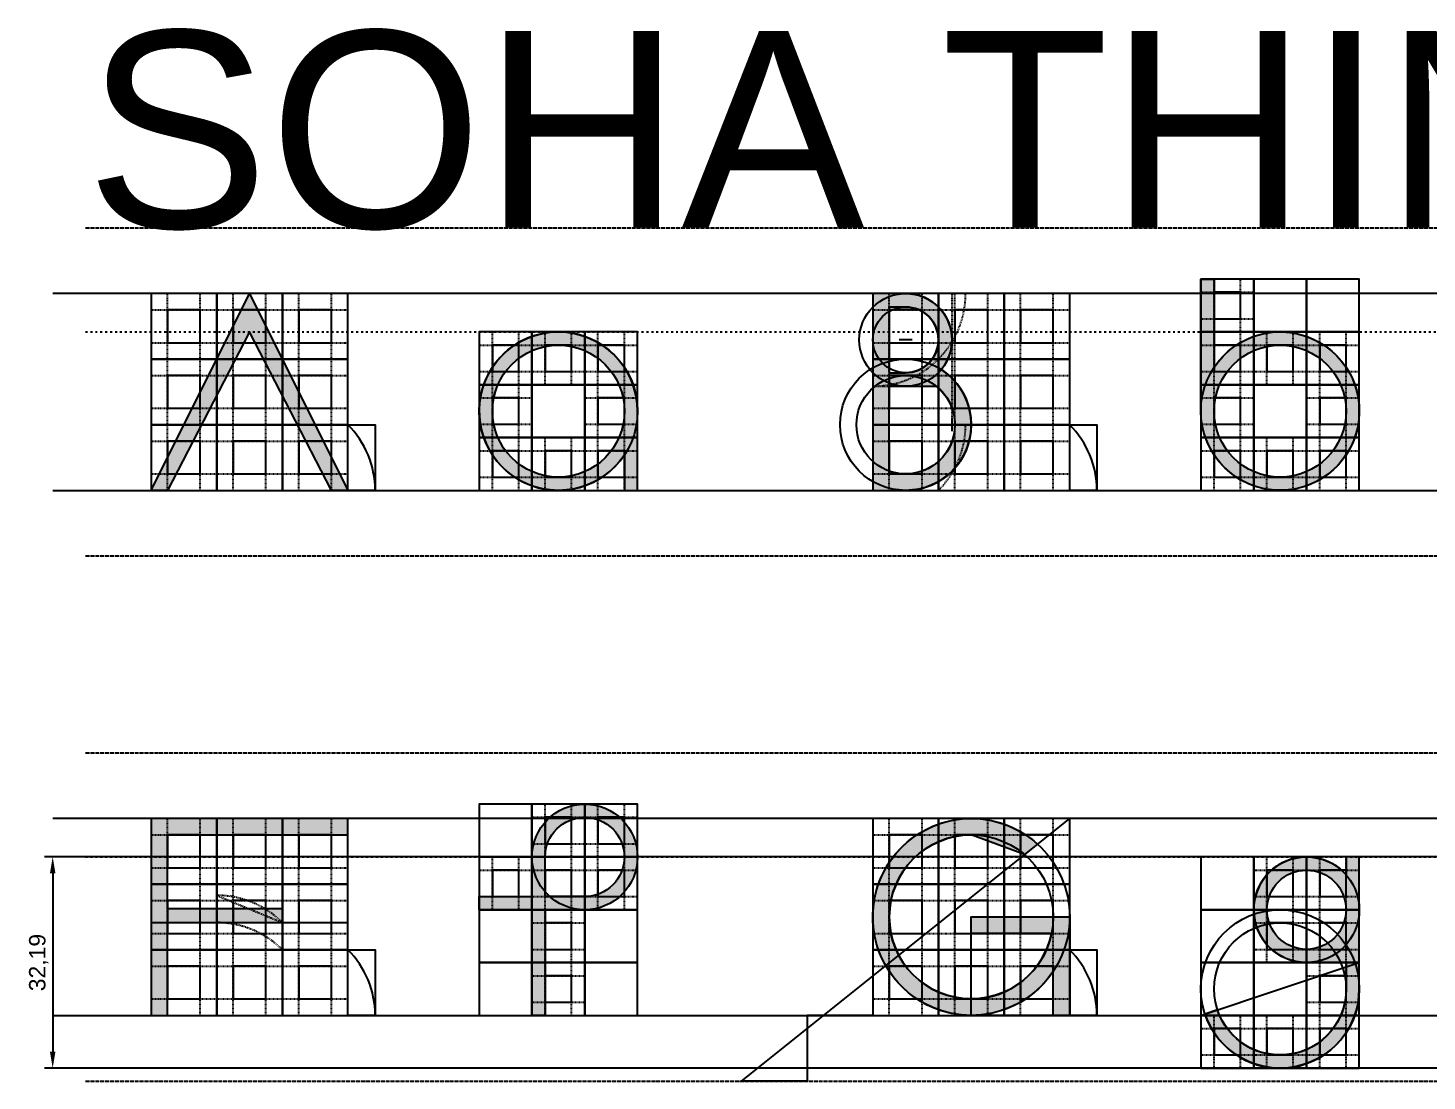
# Model space of a CAD drawing. Header units: millimetres. Extents: x -19 to 3010, y -292 to 470.
# Drawn here: x 2456.2 to 2669.5, y 310 to 470.4 of the extents above; entities that cross this region are included whole.
import ezdxf

# ---------------------------------------------------------------- set-up
doc = ezdxf.new("R2010")
doc.units = ezdxf.units.MM
doc.linetypes.add('ACAD_ISO02W100', pattern=[15, 12, -3])
doc.linetypes.add('ACAD_ISO03W100', pattern=[30, 12, -18])
for name, color, linetype in [('GUIDES', 252, 'Continuous'), ('guides_minor', 12, 'Continuous'), ('Lettering', 7, 'Continuous'), ('LINES', 252, 'Continuous'), ('Outlines', 5, 'Continuous')]:
    doc.layers.add(name, color=color, linetype=linetype)
doc.styles.get("Standard").update_dxf_attribs({"font": 'arial.ttf'})
doc.dimstyles.new('ISO-25', dxfattribs={"dimtxt": 2.5, "dimasz": 2.5, "dimexe": 1.25, "dimexo": 0.625, "dimtad": 1, "dimtxsty": 'Standard', "dimcen": 2.5, "dimadec": 0, "dimazin": 0, "dimtfac": 1, "dimtmove": 0, "dimatfit": 3, "dimfxl": 1, "dimarcsym": 0})

# ---------------------------------------------------------------- blocks, each defined once
blk = doc.blocks.new('*D46')
at = {"layer": 'Defpoints', "color": 0, "transparency": 16777216}
for p in [(2965.000000000001, 344.1421356237311), (2460.000000000005, 311.9526214587565), (2965.000000000001, 311.9526214587566)]:
    blk.add_point(p, dxfattribs=at)
at = {"layer": 'guides_minor', "color": 0, "lineweight": -2, "transparency": 16777216}
for p, q in [((2964.375000000001, 344.1421356237311), (2458.750000000005, 344.142135623731)), ((2460.000000000005, 341.642135623731), (2460.000000000005, 314.4526214587565)), ((2964.375000000001, 311.9526214587566), (2458.750000000005, 311.9526214587565))]:
    blk.add_line(p, q, dxfattribs=at)
at = {"layer": 'guides_minor', "color": 0, "transparency": 16777216}
for points in [[(2459.583333333339, 341.642135623731), (2460.416666666672, 341.642135623731), (2460.000000000005, 344.142135623731)], [(2459.583333333339, 314.4526214587565), (2460.416666666672, 314.4526214587565), (2460.000000000005, 311.9526214587565)]]:
    blk.add_solid(points, dxfattribs=at)
at = {"layer": 'guides_minor', "color": 0, "transparency": 16777216, "insert": (2457.872612551165, 328.0473785412429), "char_height": 2.5, "attachment_point": 5, "rotation": 90}
blk.add_mtext('32,19', dxfattribs=at)

msp = doc.modelspace()

# ---------------------------------------------------------------- hatches: boundary and pattern name
at = {"layer": 'Lettering'}
h = msp.add_hatch(color=256, dxfattribs=at)
h.dxf.hatch_style = 1
edge = h.paths.add_edge_path(flags=16)
edge.add_arc((2647.071067811866, 412.0710678118655), 10.05922317655495, 0, 360)
edge = h.paths.add_edge_path()
edge.add_line((2637.011844635311, 432.1895141649746), (2637.01184463531, 418.7436016036802))
edge.add_arc((2647.071067811865, 412.0710678118654), 12.07106781186532, -180.00000000000023, 146.4426902380837, ccw=False)
edge.add_line((2635, 412.0710678118655), (2635, 432.1895141649746))
edge.add_line((2635, 432.1895141649746), (2637.011844635311, 432.1895141649746))
h = msp.add_hatch(color=256, dxfattribs=at)
h.dxf.hatch_style = 1
h.paths.add_polyline_path([(2475, 400), (2490, 430), (2505, 400), (2502.5, 400), (2490, 424.142135623731), (2477.5, 400)])
h = msp.add_hatch(color=256, dxfattribs=at)
h.dxf.hatch_style = 1
edge = h.paths.add_edge_path(flags=16)
edge.add_line((2590, 427.9289321881345), (2587.5, 427.9289321881345))
edge.add_line((2587.5, 427.9289321881345), (2587.5, 417.9289321881345))
edge.add_line((2587.5, 417.9289321881345), (2590, 417.9289321881345))
edge.add_arc((2590, 422.9289321881345), 5, 270, 450)
edge = h.paths.add_edge_path(flags=16)
edge.add_line((2590, 402.5), (2587.5, 402.5))
edge.add_line((2587.5, 402.5), (2587.5, 415.857864376269))
edge.add_line((2587.5, 415.857864376269), (2594.683526977529, 415.857864376269))
edge.add_arc((2590.012811613171, 409.9955079993165), 7.495518948361419, -90.097932074607, 51.454615304407184, ccw=False)
edge = h.paths.add_edge_path()
edge.add_arc((2590, 410.0000000000001), 10.00000000000006, 270, 417.12020711914)
edge.add_arc((2590, 422.9289321881344), 7.071067811865563, 320.1518976431357, 450)
edge.add_line((2590, 430), (2585, 430))
edge.add_line((2585, 430), (2585, 400))
edge.add_line((2585, 400), (2590, 400))
h = msp.add_hatch(color=256, dxfattribs=at)
h.dxf.hatch_style = 1
edge = h.paths.add_edge_path(flags=16)
edge.add_arc((2537.071067811866, 412.0710678118655), 10.05922317655495, 0, 360)
edge = h.paths.add_edge_path()
edge.add_line((2547.13029098842, 405.3985340200493), (2547.13029098842, 400))
edge.add_line((2547.13029098842, 400), (2549.142135623731, 400))
edge.add_line((2549.142135623731, 400), (2549.142135623731, 412.0710678118655))
edge.add_arc((2537.071067811865, 412.071067811865), 12.07106781186576, 2.42828492070555e-12, 326.4426902380806)
h = msp.add_hatch(color=256, dxfattribs=at)
h.dxf.hatch_style = 1
edge = h.paths.add_edge_path(flags=16)
edge.add_line((2535.059223176554, 338.1066017177982), (2535.059223176554, 344.142135623731))
edge.add_arc((2541.094757082487, 344.1421356237308), 6.035533905932425, -89.99999999999562, 179.9999999999978, ccw=False)
edge.add_line((2541.094757082487, 338.1066017177982), (2535.059223176554, 338.1066017177982))
edge = h.paths.add_edge_path()
edge.add_line((2535.059223176554, 336.0947570824873), (2535.059223176554, 320.0000000000001))
edge.add_line((2535.059223176554, 320.0000000000001), (2533.047378541244, 320))
edge.add_line((2533.047378541244, 320), (2533.047378541244, 336.0947570824873))
edge.add_line((2533.047378541244, 336.0947570824873), (2525, 336.0947570824873))
edge.add_line((2525, 336.0947570824873), (2525, 338.1066017177982))
edge.add_line((2525, 338.1066017177982), (2533.047378541244, 338.1066017177982))
edge.add_line((2533.047378541244, 338.1066017177982), (2533.047378541244, 344.142135623731))
edge.add_arc((2541.094757082488, 344.142135623731), 8.047378541244143, -90.00000000000318, 180, ccw=False)
edge.add_line((2541.094757082487, 336.0947570824873), (2535.059223176554, 336.0947570824873))
h = msp.add_hatch(color=256, dxfattribs=at)
h.dxf.hatch_style = 1
h.paths.add_polyline_path([(2475, 350), (2475, 320), (2477.5, 320), (2477.5, 334.142135623731), (2495, 334.142135623731), (2495, 336.2132033610911), (2477.5, 336.2132033610911), (2477.5, 347.5), (2505, 347.5), (2505, 350)])
h = msp.add_hatch(color=256, dxfattribs=at)
h.dxf.hatch_style = 1
edge = h.paths.add_edge_path()
edge.add_line((2615, 320), (2612.5, 320))
edge.add_line((2612.5, 320), (2612.5, 326.7084380241115))
edge.add_arc((2600, 334.9999999999998), 15.00000000000025, 47.64468518577581, 326.44269023808096, ccw=False)
edge.add_line((2610.105893878665, 346.0847151029319), (2608.124503166778, 344.4996025334228))
edge.add_line((2608.124503166778, 344.4996025334228), (2600, 347.5))
edge.add_arc((2600, 335), 12.5, 90, 270)
edge.add_arc((2600, 334.9999999999995), 12.49999999999955, 270, 348.4630409671864)
edge.add_line((2612.247448713916, 332.5), (2600, 332.5))
edge.add_line((2600, 332.5), (2600, 335))
edge.add_line((2600, 335), (2615, 335))
edge.add_line((2615, 335), (2615, 320))
h = msp.add_hatch(color=256, dxfattribs=at)
h.dxf.hatch_style = 1
edge = h.paths.add_edge_path(flags=16)
edge.add_arc((2651.094757082487, 336.0947570824873), 6.03553390593288, 0, 360)
edge = h.paths.add_edge_path()
edge.add_arc((2651.094757082487, 336.0947570824875), 8.047378541243857, 41.40962210927101, 270.0000000000032)
edge.add_line((2651.094757082487, 328.0473785412437), (2657.13029098842, 328.0473785412437))
edge.add_line((2657.13029098842, 328.0473785412437), (2657.13029098842, 324.0236892706218))
edge.add_arc((2647.076908539794, 323.9876970833915), 10.05344687636454, -161.7701753354246, 0.20512415834451758, ccw=False)
edge.add_line((2637.528050792906, 320.8426835976357), (2635.619447389114, 320.2064824630379))
edge.add_arc((2647.071067811866, 324.0236892706218), 12.07106781186558, 198.4349488229217, 360)
edge.add_line((2659.142135623731, 324.0236892706218), (2659.142135623731, 344.142135623731))
edge.add_line((2659.142135623731, 344.142135623731), (2657.13029098842, 344.142135623731))
edge.add_line((2657.13029098842, 344.142135623731), (2657.13029098842, 341.4175976640198))

# ---------------------------------------------------------------- linework, layer by layer
at = {"layer": 'GUIDES', "linetype": 'ACAD_ISO02W100', "ltscale": 0.005}
for p, q in [((2637.011844635311, 424.142135623731), (2637.011844635311, 432.1895141649746)), ((2641.035533905932, 424.142135623731), (2641.035533905932, 432.1895141649746)), ((2477.5, 420), (2477.5, 430)), ((2482.5, 420), (2482.5, 430)), ((2487.5, 420), (2487.5, 430)), ((2492.5, 420), (2492.5, 430)), ((2497.5, 420), (2497.5, 430)), ((2502.5, 420), (2502.5, 430)), ((2587.5, 420), (2587.5, 430)), ((2592.5, 420), (2592.5, 430)), ((2597.5, 420), (2597.5, 430)), ((2602.5, 420), (2602.5, 430)), ((2607.5, 420), (2607.5, 430)), ((2612.5, 420), (2612.5, 430)), ((2635, 430.1776695296637), (2643.047378541244, 430.1776695296637)), ((2475, 427.5), (2485, 427.5)), ((2485, 427.5), (2495, 427.5)), ((2495, 427.5), (2505, 427.5)), ((2585, 427.5), (2595, 427.5)), ((2595, 427.5), (2605, 427.5)), ((2605, 427.5), (2615, 427.5)), ((2635, 426.1539802590419), (2643.047378541244, 426.1539802590419)), ((2475, 422.5), (2485, 422.5)), ((2485, 422.5), (2495, 422.5)), ((2495, 422.5), (2505, 422.5)), ((2527.011844635311, 416.0947570824873), (2527.011844635311, 424.142135623731)), ((2531.035533905932, 416.0947570824873), (2531.035533905932, 424.142135623731)), ((2535.059223176554, 416.0947570824873), (2535.059223176554, 424.142135623731)), ((2539.082912447176, 416.0947570824873), (2539.082912447176, 424.142135623731)), ((2543.106601717798, 416.0947570824873), (2543.106601717798, 424.142135623731)), ((2547.13029098842, 416.0947570824873), (2547.13029098842, 424.142135623731)), ((2585, 422.5), (2595, 422.5)), ((2595, 422.5), (2605, 422.5)), ((2605, 422.5), (2615, 422.5)), ((2637.011844635311, 416.0947570824873), (2637.011844635311, 424.142135623731)), ((2641.035533905932, 416.0947570824873), (2641.035533905932, 424.142135623731)), ((2645.059223176554, 416.0947570824873), (2645.059223176554, 424.142135623731)), ((2649.082912447176, 416.0947570824873), (2649.082912447176, 424.142135623731)), ((2653.106601717798, 416.0947570824873), (2653.106601717798, 424.142135623731)), ((2657.13029098842, 416.0947570824873), (2657.13029098842, 424.142135623731)), ((2525, 422.13029098842), (2533.047378541244, 422.13029098842)), ((2533.047378541244, 422.13029098842), (2541.094757082487, 422.13029098842)), ((2541.094757082487, 422.13029098842), (2549.142135623731, 422.13029098842)), ((2635, 422.13029098842), (2643.047378541244, 422.13029098842)), ((2643.047378541244, 422.13029098842), (2651.094757082487, 422.13029098842)), ((2651.094757082487, 422.13029098842), (2659.142135623731, 422.13029098842)), ((2477.5, 410), (2477.5, 420)), ((2482.5, 410), (2482.5, 420)), ((2487.5, 410), (2487.5, 420)), ((2492.5, 410), (2492.5, 420)), ((2497.5, 410), (2497.5, 420)), ((2502.5, 410), (2502.5, 420)), ((2525, 418.1066017177982), (2533.047378541244, 418.1066017177982)), ((2533.047378541244, 418.1066017177982), (2541.094757082487, 418.1066017177982)), ((2541.094757082487, 418.1066017177982), (2549.142135623731, 418.1066017177982)), ((2587.5, 410), (2587.5, 420)), ((2592.5, 410), (2592.5, 420)), ((2597.5, 410), (2597.5, 420)), ((2602.5, 410), (2602.5, 420)), ((2607.5, 410), (2607.5, 420)), ((2612.5, 410), (2612.5, 420)), ((2635, 418.1066017177982), (2643.047378541244, 418.1066017177982)), ((2643.047378541244, 418.1066017177982), (2651.094757082487, 418.1066017177982)), ((2651.094757082487, 418.1066017177982), (2659.142135623731, 418.1066017177982)), ((2475, 417.5), (2485, 417.5)), ((2485, 417.5), (2495, 417.5)), ((2495, 417.5), (2505, 417.5)), ((2527.011844635311, 408.0473785412436), (2527.011844635311, 416.0947570824873)), ((2531.035533905932, 408.0473785412436), (2531.035533905932, 416.0947570824873)), ((2543.106601717798, 408.0473785412436), (2543.106601717798, 416.0947570824873)), ((2547.13029098842, 408.0473785412436), (2547.13029098842, 416.0947570824873)), ((2585, 417.5), (2595, 417.5)), ((2595, 417.5), (2605, 417.5)), ((2605, 417.5), (2615, 417.5)), ((2637.011844635311, 408.0473785412436), (2637.011844635311, 416.0947570824873)), ((2641.035533905932, 408.0473785412436), (2641.035533905932, 416.0947570824873)), ((2653.106601717798, 408.0473785412436), (2653.106601717798, 416.0947570824873)), ((2657.13029098842, 408.0473785412436), (2657.13029098842, 416.0947570824873)), ((2525, 414.0829124471763), (2533.047378541244, 414.0829124471763)), ((2541.094757082487, 414.0829124471763), (2549.142135623731, 414.0829124471763)), ((2635, 414.0829124471763), (2643.047378541244, 414.0829124471763)), ((2651.094757082487, 414.0829124471763), (2659.142135623731, 414.0829124471763)), ((2475, 412.5), (2485, 412.5)), ((2485, 412.5), (2495, 412.5)), ((2495, 412.5), (2505, 412.5)), ((2585, 412.5), (2595, 412.5)), ((2595, 412.5), (2605, 412.5)), ((2605, 412.5), (2615, 412.5)), ((2477.5, 400), (2477.5, 410)), ((2482.5, 400), (2482.5, 410)), ((2487.5, 400), (2487.5, 410)), ((2492.5, 400), (2492.5, 410)), ((2497.5, 400), (2497.5, 410)), ((2502.5, 400), (2502.5, 410)), ((2525, 410.0592231765545), (2533.047378541244, 410.0592231765545)), ((2541.094757082487, 410.0592231765545), (2549.142135623731, 410.0592231765545)), ((2587.5, 400), (2587.5, 410)), ((2592.5, 400), (2592.5, 410)), ((2597.5, 400), (2597.5, 410)), ((2602.5, 400), (2602.5, 410)), ((2607.5, 400), (2607.5, 410)), ((2612.5, 400), (2612.5, 410)), ((2635, 410.0592231765545), (2643.047378541244, 410.0592231765545)), ((2651.094757082487, 410.0592231765545), (2659.142135623731, 410.0592231765545)), ((2475, 407.5), (2485, 407.5)), ((2485, 407.5), (2495, 407.5)), ((2495, 407.5), (2505, 407.5)), ((2527.011844635311, 400), (2527.011844635311, 408.0473785412437)), ((2531.035533905932, 400), (2531.035533905932, 408.0473785412437)), ((2535.059223176554, 400), (2535.059223176554, 408.0473785412437)), ((2539.082912447176, 400), (2539.082912447176, 408.0473785412437)), ((2543.106601717798, 400), (2543.106601717798, 408.0473785412437)), ((2547.13029098842, 400), (2547.13029098842, 408.0473785412437)), ((2585, 407.5), (2595, 407.5)), ((2595, 407.5), (2605, 407.5)), ((2605, 407.5), (2615, 407.5)), ((2637.011844635311, 400), (2637.011844635311, 408.0473785412437)), ((2641.035533905932, 400), (2641.035533905932, 408.0473785412437)), ((2645.059223176554, 400), (2645.059223176554, 408.0473785412437)), ((2649.082912447176, 400), (2649.082912447176, 408.0473785412437)), ((2653.106601717798, 400), (2653.106601717798, 408.0473785412437)), ((2657.13029098842, 400), (2657.13029098842, 408.0473785412437)), ((2525, 406.0355339059328), (2533.047378541244, 406.0355339059328)), ((2533.047378541244, 406.0355339059328), (2541.094757082487, 406.0355339059328)), ((2541.094757082487, 406.0355339059328), (2549.142135623731, 406.0355339059328)), ((2635, 406.0355339059328), (2643.047378541244, 406.0355339059328)), ((2643.047378541244, 406.0355339059328), (2651.094757082487, 406.0355339059328)), ((2651.094757082487, 406.0355339059328), (2659.142135623731, 406.0355339059328)), ((2475, 402.5), (2485, 402.5)), ((2485, 402.5), (2495, 402.5)), ((2495, 402.5), (2505, 402.5)), ((2525, 402.0118446353109), (2533.047378541244, 402.0118446353109)), ((2533.047378541244, 402.0118446353109), (2541.094757082487, 402.0118446353109)), ((2541.094757082487, 402.0118446353109), (2549.142135623731, 402.0118446353109)), ((2585, 402.5), (2595, 402.5)), ((2595, 402.5), (2605, 402.5)), ((2605, 402.5), (2615, 402.5)), ((2635, 402.0118446353109), (2643.047378541244, 402.0118446353109)), ((2643.047378541244, 402.0118446353109), (2651.094757082487, 402.0118446353109)), ((2651.094757082487, 402.0118446353109), (2659.142135623731, 402.0118446353109)), ((2535.059223176554, 344.142135623731), (2535.059223176554, 352.1895141649746)), ((2539.082912447176, 344.142135623731), (2539.082912447176, 352.1895141649746)), ((2543.106601717798, 344.1421356237309), (2543.106601717798, 352.1895141649746)), ((2547.13029098842, 344.1421356237309), (2547.13029098842, 352.1895141649746)), ((2477.5, 340), (2477.5, 350)), ((2482.5, 340), (2482.5, 350)), ((2487.5, 340), (2487.5, 350)), ((2492.5, 340), (2492.5, 350)), ((2497.5, 340), (2497.5, 350)), ((2502.5, 340), (2502.5, 350)), ((2533.047378541244, 350.1776695296637), (2541.094757082487, 350.1776695296637)), ((2541.094757082487, 350.1776695296637), (2549.142135623731, 350.1776695296637)), ((2587.5, 340), (2587.5, 350)), ((2592.5, 340), (2592.5, 350)), ((2597.5, 340), (2597.5, 350)), ((2602.5, 340), (2602.5, 350)), ((2607.5, 340), (2607.5, 350)), ((2612.5, 340), (2612.5, 350)), ((2475, 347.5), (2485, 347.5)), ((2485, 347.5), (2495, 347.5)), ((2495, 347.5), (2505, 347.5)), ((2533.047378541244, 346.1539802590419), (2541.094757082487, 346.1539802590419)), ((2541.094757082487, 346.1539802590418), (2549.142135623731, 346.1539802590418)), ((2585, 347.5), (2595, 347.5)), ((2595, 347.5), (2605, 347.5)), ((2605, 347.5), (2615, 347.5)), ((2527.011844635311, 336.0947570824873), (2527.011844635311, 344.142135623731)), ((2531.035533905932, 336.0947570824873), (2531.035533905932, 344.142135623731)), ((2535.059223176554, 336.0947570824873), (2535.059223176554, 344.142135623731)), ((2539.082912447176, 336.0947570824873), (2539.082912447176, 344.142135623731)), ((2543.106601717798, 336.0947570824873), (2543.106601717798, 344.142135623731)), ((2547.13029098842, 336.0947570824873), (2547.13029098842, 344.142135623731)), ((2645.059223176554, 336.0947570824873), (2645.059223176554, 344.142135623731)), ((2649.082912447176, 336.0947570824873), (2649.082912447176, 344.142135623731)), ((2653.106601717798, 336.0947570824873), (2653.106601717798, 344.142135623731)), ((2657.13029098842, 336.0947570824873), (2657.13029098842, 344.142135623731)), ((2475, 342.5), (2485, 342.5)), ((2485, 342.5), (2495, 342.5)), ((2495, 342.5), (2505, 342.5)), ((2525, 342.13029098842), (2533.047378541244, 342.13029098842)), ((2533.047378541244, 342.13029098842), (2541.094757082487, 342.13029098842)), ((2541.094757082487, 342.13029098842), (2549.142135623731, 342.13029098842)), ((2585, 342.5), (2595, 342.5)), ((2595, 342.5), (2605, 342.5)), ((2605, 342.5), (2615, 342.5)), ((2643.047378541244, 342.13029098842), (2651.094757082487, 342.13029098842)), ((2651.094757082487, 342.13029098842), (2659.142135623731, 342.13029098842)), ((2477.5, 330), (2477.5, 340)), ((2482.5, 330), (2482.5, 340)), ((2487.5, 330), (2487.5, 340)), ((2492.5, 330), (2492.5, 340)), ((2497.5, 330), (2497.5, 340)), ((2502.5, 330), (2502.5, 340)), ((2587.5, 330), (2587.5, 340)), ((2592.5, 330), (2592.5, 340)), ((2597.5, 330), (2597.5, 340)), ((2602.5, 330), (2602.5, 340)), ((2607.5, 330), (2607.5, 340)), ((2612.5, 330), (2612.5, 340)), ((2475, 337.5), (2485, 337.5)), ((2485, 337.5), (2495, 337.5)), ((2495, 337.5), (2505, 337.5)), ((2525, 338.1066017177982), (2533.047378541244, 338.1066017177982)), ((2533.047378541244, 338.1066017177982), (2541.094757082487, 338.1066017177982)), ((2541.094757082487, 338.1066017177982), (2549.142135623731, 338.1066017177982)), ((2585, 337.5), (2595, 337.5)), ((2595, 337.5), (2605, 337.5)), ((2605, 337.5), (2615, 337.5)), ((2643.047378541244, 338.1066017177982), (2651.094757082487, 338.1066017177982)), ((2651.094757082487, 338.1066017177982), (2659.142135623731, 338.1066017177982)), ((2535.059223176554, 328.0473785412436), (2535.059223176554, 336.0947570824873)), ((2539.082912447176, 328.0473785412436), (2539.082912447176, 336.0947570824873)), ((2645.059223176554, 328.0473785412436), (2645.059223176554, 336.0947570824873)), ((2649.082912447176, 328.0473785412436), (2649.082912447176, 336.0947570824873)), ((2653.106601717798, 328.0473785412436), (2653.106601717798, 336.0947570824873)), ((2657.13029098842, 328.0473785412436), (2657.13029098842, 336.0947570824873)), ((2533.047378541244, 334.0829124471763), (2541.094757082487, 334.0829124471763)), ((2643.047378541244, 334.0829124471764), (2651.094757082487, 334.0829124471764)), ((2651.094757082487, 334.0829124471763), (2659.142135623731, 334.0829124471763)), ((2475, 332.5), (2485, 332.5)), ((2485, 332.5), (2495, 332.5)), ((2495, 332.5), (2505, 332.5)), ((2585, 332.5), (2595, 332.5)), ((2595, 332.5), (2605, 332.5)), ((2605, 332.5), (2615, 332.5)), ((2477.5, 320), (2477.5, 330)), ((2482.5, 320), (2482.5, 330)), ((2487.5, 320), (2487.5, 330)), ((2492.5, 320), (2492.5, 330)), ((2497.5, 320), (2497.5, 330)), ((2502.5, 320), (2502.5, 330)), ((2533.047378541244, 330.0592231765545), (2541.094757082487, 330.0592231765545)), ((2587.5, 320), (2587.5, 330)), ((2592.5, 320), (2592.5, 330)), ((2597.5, 320), (2597.5, 330)), ((2602.5, 320), (2602.5, 330)), ((2607.5, 320), (2607.5, 330)), ((2612.5, 320), (2612.5, 330)), ((2643.047378541244, 330.0592231765546), (2651.094757082487, 330.0592231765546)), ((2651.094757082487, 330.0592231765545), (2659.142135623731, 330.0592231765545)), ((2475, 327.5), (2485, 327.5)), ((2485, 327.5), (2495, 327.5)), ((2495, 327.5), (2505, 327.5)), ((2535.059223176554, 319.9999999999999), (2535.059223176554, 328.0473785412436)), ((2539.082912447176, 319.9999999999999), (2539.082912447176, 328.0473785412436)), ((2585, 327.5), (2595, 327.5)), ((2595, 327.5), (2605, 327.5)), ((2605, 327.5), (2615, 327.5)), ((2653.106601717798, 320), (2653.106601717798, 328.0473785412437)), ((2657.13029098842, 320), (2657.13029098842, 328.0473785412437)), ((2533.047378541244, 326.0355339059327), (2541.094757082487, 326.0355339059327)), ((2651.094757082487, 326.0355339059328), (2659.142135623731, 326.0355339059328)), ((2475, 322.5), (2485, 322.5)), ((2485, 322.5), (2495, 322.5)), ((2495, 322.5), (2505, 322.5)), ((2533.047378541244, 322.0118446353109), (2541.094757082487, 322.0118446353109)), ((2585, 322.5), (2595, 322.5)), ((2595, 322.5), (2605, 322.5)), ((2605, 322.5), (2615, 322.5)), ((2651.094757082487, 322.0118446353109), (2659.142135623731, 322.0118446353109)), ((2637.011844635311, 311.9526214587563), (2637.011844635311, 320)), ((2641.035533905932, 311.9526214587563), (2641.035533905932, 320)), ((2645.059223176554, 311.9526214587563), (2645.059223176554, 320)), ((2649.082912447176, 311.9526214587563), (2649.082912447176, 320)), ((2653.106601717798, 311.9526214587563), (2653.106601717798, 320)), ((2657.13029098842, 311.9526214587563), (2657.13029098842, 320)), ((2635, 317.9881553646891), (2643.047378541244, 317.9881553646891)), ((2643.047378541244, 317.9881553646891), (2651.094757082487, 317.9881553646891)), ((2651.094757082487, 317.9881553646891), (2659.142135623731, 317.9881553646891)), ((2635, 313.9644660940672), (2643.047378541244, 313.9644660940672)), ((2643.047378541244, 313.9644660940672), (2651.094757082487, 313.9644660940672)), ((2651.094757082487, 313.9644660940672), (2659.142135623731, 313.9644660940672))]:
    msp.add_line(p, q, dxfattribs=at)
at = {"layer": 'GUIDES'}
for points in [[(2635, 424.142135623731), (2643.047378541244, 424.142135623731), (2643.047378541244, 432.1895141649746), (2635, 432.1895141649746)], [(2643.047378541244, 424.142135623731), (2651.094757082487, 424.142135623731), (2651.094757082487, 432.1895141649746), (2643.047378541244, 432.1895141649746)], [(2651.094757082487, 424.142135623731), (2659.142135623731, 424.142135623731), (2659.142135623731, 432.1895141649746), (2651.094757082487, 432.1895141649746)], [(2475, 420), (2485, 420), (2485, 430), (2475, 430)], [(2485, 420), (2495, 420), (2495, 430), (2485, 430)], [(2495, 420), (2505, 420), (2505, 430), (2495, 430)], [(2585, 420), (2595, 420), (2595, 430), (2585, 430)], [(2595, 420), (2605, 420), (2605, 430), (2595, 430)], [(2605, 420), (2615, 420), (2615, 430), (2605, 430)], [(2637.011844635311, 426.1539802590419), (2641.035533905932, 426.1539802590419), (2641.035533905932, 430.1776695296637), (2637.011844635311, 430.1776695296637)], [(2477.5, 422.5), (2482.5, 422.5), (2482.5, 427.5), (2477.5, 427.5)], [(2487.5, 422.5), (2492.5, 422.5), (2492.5, 427.5), (2487.5, 427.5)], [(2497.5, 422.5), (2502.5, 422.5), (2502.5, 427.5), (2497.5, 427.5)], [(2587.5, 422.5), (2592.5, 422.5), (2592.5, 427.5), (2587.5, 427.5)], [(2597.5, 422.5), (2602.5, 422.5), (2602.5, 427.5), (2597.5, 427.5)], [(2607.5, 422.5), (2612.5, 422.5), (2612.5, 427.5), (2607.5, 427.5)], [(2525, 416.0947570824873), (2533.047378541244, 416.0947570824873), (2533.047378541244, 424.142135623731), (2525, 424.142135623731)], [(2533.047378541244, 416.0947570824873), (2541.094757082487, 416.0947570824873), (2541.094757082487, 424.142135623731), (2533.047378541244, 424.142135623731)], [(2541.094757082487, 416.0947570824873), (2549.142135623731, 416.0947570824873), (2549.142135623731, 424.142135623731), (2541.094757082487, 424.142135623731)], [(2635, 416.0947570824873), (2643.047378541244, 416.0947570824873), (2643.047378541244, 424.142135623731), (2635, 424.142135623731)], [(2643.047378541244, 416.0947570824873), (2651.094757082487, 416.0947570824873), (2651.094757082487, 424.142135623731), (2643.047378541244, 424.142135623731)], [(2651.094757082487, 416.0947570824873), (2659.142135623731, 416.0947570824873), (2659.142135623731, 424.142135623731), (2651.094757082487, 424.142135623731)], [(2527.011844635311, 418.1066017177982), (2531.035533905932, 418.1066017177982), (2531.035533905932, 422.13029098842), (2527.011844635311, 422.13029098842)], [(2535.059223176554, 418.1066017177982), (2539.082912447176, 418.1066017177982), (2539.082912447176, 422.13029098842), (2535.059223176554, 422.13029098842)], [(2543.106601717798, 418.1066017177982), (2547.13029098842, 418.1066017177982), (2547.13029098842, 422.13029098842), (2543.106601717798, 422.13029098842)], [(2637.011844635311, 418.1066017177982), (2641.035533905932, 418.1066017177982), (2641.035533905932, 422.13029098842), (2637.011844635311, 422.13029098842)], [(2645.059223176554, 418.1066017177982), (2649.082912447176, 418.1066017177982), (2649.082912447176, 422.13029098842), (2645.059223176554, 422.13029098842)], [(2653.106601717798, 418.1066017177982), (2657.13029098842, 418.1066017177982), (2657.13029098842, 422.13029098842), (2653.106601717798, 422.13029098842)], [(2475, 410), (2485, 410), (2485, 420), (2475, 420)], [(2485, 410), (2495, 410), (2495, 420), (2485, 420)], [(2495, 410), (2505, 410), (2505, 420), (2495, 420)], [(2585, 410), (2595, 410), (2595, 420), (2585, 420)], [(2595, 410), (2605, 410), (2605, 420), (2595, 420)], [(2605, 410), (2615, 410), (2615, 420), (2605, 420)], [(2477.5, 412.5), (2482.5, 412.5), (2482.5, 417.5), (2477.5, 417.5)], [(2487.5, 412.5), (2492.5, 412.5), (2492.5, 417.5), (2487.5, 417.5)], [(2497.5, 412.5), (2502.5, 412.5), (2502.5, 417.5), (2497.5, 417.5)], [(2525, 408.0473785412437), (2533.047378541244, 408.0473785412437), (2533.047378541244, 416.0947570824873), (2525, 416.0947570824873)], [(2533.047378541244, 408.0473785412437), (2541.094757082487, 408.0473785412437), (2541.094757082487, 416.0947570824873), (2533.047378541244, 416.0947570824873)], [(2541.094757082487, 408.0473785412437), (2549.142135623731, 408.0473785412437), (2549.142135623731, 416.0947570824873), (2541.094757082487, 416.0947570824873)], [(2587.5, 412.5), (2592.5, 412.5), (2592.5, 417.5), (2587.5, 417.5)], [(2597.5, 412.5), (2602.5, 412.5), (2602.5, 417.5), (2597.5, 417.5)], [(2607.5, 412.5), (2612.5, 412.5), (2612.5, 417.5), (2607.5, 417.5)], [(2635, 408.0473785412437), (2643.047378541244, 408.0473785412437), (2643.047378541244, 416.0947570824873), (2635, 416.0947570824873)], [(2643.047378541244, 408.0473785412437), (2651.094757082487, 408.0473785412437), (2651.094757082487, 416.0947570824873), (2643.047378541244, 416.0947570824873)], [(2651.094757082487, 408.0473785412437), (2659.142135623731, 408.0473785412437), (2659.142135623731, 416.0947570824873), (2651.094757082487, 416.0947570824873)], [(2527.011844635311, 410.0592231765545), (2531.035533905932, 410.0592231765545), (2531.035533905932, 414.0829124471763), (2527.011844635311, 414.0829124471763)], [(2543.106601717798, 410.0592231765545), (2547.13029098842, 410.0592231765545), (2547.13029098842, 414.0829124471763), (2543.106601717798, 414.0829124471763)], [(2637.011844635311, 410.0592231765545), (2641.035533905932, 410.0592231765545), (2641.035533905932, 414.0829124471763), (2637.011844635311, 414.0829124471763)], [(2653.106601717798, 410.0592231765545), (2657.13029098842, 410.0592231765545), (2657.13029098842, 414.0829124471763), (2653.106601717798, 414.0829124471763)], [(2475, 400), (2485, 400), (2485, 410), (2475, 410)], [(2485, 400), (2495, 400), (2495, 410), (2485, 410)], [(2495, 400), (2505, 400), (2505, 410), (2495, 410)], [(2509.142135623731, 400), (2505, 400), (2505, 410), (2509.142135623731, 410)], [(2585, 400), (2595, 400), (2595, 410), (2585, 410)], [(2595, 400), (2605, 400), (2605, 410), (2595, 410)], [(2605, 400), (2615, 400), (2615, 410), (2605, 410)], [(2619.142135623731, 400), (2615, 400), (2615, 410), (2619.142135623731, 410)], [(2477.5, 402.5), (2482.5, 402.5), (2482.5, 407.5), (2477.5, 407.5)], [(2487.5, 402.5), (2492.5, 402.5), (2492.5, 407.5), (2487.5, 407.5)], [(2497.5, 402.5), (2502.5, 402.5), (2502.5, 407.5), (2497.5, 407.5)], [(2525, 400), (2533.047378541244, 400), (2533.047378541244, 408.0473785412437), (2525, 408.0473785412437)], [(2533.047378541244, 400), (2541.094757082487, 400), (2541.094757082487, 408.0473785412437), (2533.047378541244, 408.0473785412437)], [(2541.094757082487, 400), (2549.142135623731, 400), (2549.142135623731, 408.0473785412437), (2541.094757082487, 408.0473785412437)], [(2587.5, 402.5), (2592.5, 402.5), (2592.5, 407.5), (2587.5, 407.5)], [(2597.5, 402.5), (2602.5, 402.5), (2602.5, 407.5), (2597.5, 407.5)], [(2607.5, 402.5), (2612.5, 402.5), (2612.5, 407.5), (2607.5, 407.5)], [(2635, 400), (2643.047378541244, 400), (2643.047378541244, 408.0473785412437), (2635, 408.0473785412437)], [(2643.047378541244, 400), (2651.094757082487, 400), (2651.094757082487, 408.0473785412437), (2643.047378541244, 408.0473785412437)], [(2651.094757082487, 400), (2659.142135623731, 400), (2659.142135623731, 408.0473785412437), (2651.094757082487, 408.0473785412437)], [(2527.011844635311, 402.0118446353109), (2531.035533905932, 402.0118446353109), (2531.035533905932, 406.0355339059328), (2527.011844635311, 406.0355339059328)], [(2535.059223176554, 402.0118446353109), (2539.082912447176, 402.0118446353109), (2539.082912447176, 406.0355339059328), (2535.059223176554, 406.0355339059328)], [(2543.106601717798, 402.0118446353109), (2547.13029098842, 402.0118446353109), (2547.13029098842, 406.0355339059328), (2543.106601717798, 406.0355339059328)], [(2637.011844635311, 402.0118446353109), (2641.035533905932, 402.0118446353109), (2641.035533905932, 406.0355339059328), (2637.011844635311, 406.0355339059328)], [(2645.059223176554, 402.0118446353109), (2649.082912447176, 402.0118446353109), (2649.082912447176, 406.0355339059328), (2645.059223176554, 406.0355339059328)], [(2653.106601717798, 402.0118446353109), (2657.13029098842, 402.0118446353109), (2657.13029098842, 406.0355339059328), (2653.106601717798, 406.0355339059328)], [(2525, 344.142135623731), (2533.047378541244, 344.142135623731), (2533.047378541244, 352.1895141649746), (2525, 352.1895141649746)], [(2533.047378541244, 344.142135623731), (2541.094757082487, 344.142135623731), (2541.094757082487, 352.1895141649746), (2533.047378541244, 352.1895141649746)], [(2541.094757082487, 344.142135623731), (2549.142135623731, 344.142135623731), (2549.142135623731, 352.1895141649746), (2541.094757082487, 352.1895141649746)], [(2475, 340), (2485, 340), (2485, 350), (2475, 350)], [(2485, 340), (2495, 340), (2495, 350), (2485, 350)], [(2495, 340), (2505, 340), (2505, 350), (2495, 350)], [(2535.059223176554, 346.1539802590419), (2539.082912447176, 346.1539802590419), (2539.082912447176, 350.1776695296637), (2535.059223176554, 350.1776695296637)], [(2543.106601717798, 346.1539802590418), (2547.13029098842, 346.1539802590418), (2547.13029098842, 350.1776695296637), (2543.106601717798, 350.1776695296637)], [(2585, 340), (2595, 340), (2595, 350), (2585, 350)], [(2595, 340), (2605, 340), (2605, 350), (2595, 350)], [(2605, 340), (2615, 340), (2615, 350), (2605, 350)], [(2477.5, 342.5), (2482.5, 342.5), (2482.5, 347.5), (2477.5, 347.5)], [(2487.5, 342.5), (2492.5, 342.5), (2492.5, 347.5), (2487.5, 347.5)], [(2497.5, 342.5), (2502.5, 342.5), (2502.5, 347.5), (2497.5, 347.5)], [(2587.5, 342.5), (2592.5, 342.5), (2592.5, 347.5), (2587.5, 347.5)], [(2597.5, 342.5), (2602.5, 342.5), (2602.5, 347.5), (2597.5, 347.5)], [(2607.5, 342.5), (2612.5, 342.5), (2612.5, 347.5), (2607.5, 347.5)], [(2525, 336.0947570824873), (2533.047378541244, 336.0947570824873), (2533.047378541244, 344.142135623731), (2525, 344.142135623731)], [(2533.047378541244, 336.0947570824873), (2541.094757082487, 336.0947570824873), (2541.094757082487, 344.142135623731), (2533.047378541244, 344.142135623731)], [(2541.094757082487, 336.0947570824873), (2549.142135623731, 336.0947570824873), (2549.142135623731, 344.142135623731), (2541.094757082487, 344.142135623731)], [(2635, 336.0947570824873), (2643.047378541244, 336.0947570824873), (2643.047378541244, 344.142135623731), (2635, 344.142135623731)], [(2643.047378541244, 336.0947570824873), (2651.094757082487, 336.0947570824873), (2651.094757082487, 344.142135623731), (2643.047378541244, 344.142135623731)], [(2651.094757082487, 336.0947570824873), (2659.142135623731, 336.0947570824873), (2659.142135623731, 344.142135623731), (2651.094757082487, 344.142135623731)], [(2527.011844635311, 338.1066017177982), (2531.035533905932, 338.1066017177982), (2531.035533905932, 342.13029098842), (2527.011844635311, 342.13029098842)], [(2535.059223176554, 338.1066017177982), (2539.082912447176, 338.1066017177982), (2539.082912447176, 342.13029098842), (2535.059223176554, 342.13029098842)], [(2543.106601717798, 338.1066017177982), (2547.13029098842, 338.1066017177982), (2547.13029098842, 342.13029098842), (2543.106601717798, 342.13029098842)], [(2645.059223176554, 338.1066017177982), (2649.082912447176, 338.1066017177982), (2649.082912447176, 342.13029098842), (2645.059223176554, 342.13029098842)], [(2653.106601717798, 338.1066017177982), (2657.13029098842, 338.1066017177982), (2657.13029098842, 342.13029098842), (2653.106601717798, 342.13029098842)], [(2475, 330), (2485, 330), (2485, 340), (2475, 340)], [(2485, 330), (2495, 330), (2495, 340), (2485, 340)], [(2495, 330), (2505, 330), (2505, 340), (2495, 340)], [(2585, 330), (2595, 330), (2595, 340), (2585, 340)], [(2595, 330), (2605, 330), (2605, 340), (2595, 340)], [(2605, 330), (2615, 330), (2615, 340), (2605, 340)], [(2477.5, 332.5), (2482.5, 332.5), (2482.5, 337.5), (2477.5, 337.5)], [(2487.5, 332.5), (2492.5, 332.5), (2492.5, 337.5), (2487.5, 337.5)], [(2497.5, 332.5), (2502.5, 332.5), (2502.5, 337.5), (2497.5, 337.5)], [(2587.5, 332.5), (2592.5, 332.5), (2592.5, 337.5), (2587.5, 337.5)], [(2597.5, 332.5), (2602.5, 332.5), (2602.5, 337.5), (2597.5, 337.5)], [(2607.5, 332.5), (2612.5, 332.5), (2612.5, 337.5), (2607.5, 337.5)], [(2525, 328.0473785412437), (2533.047378541244, 328.0473785412437), (2533.047378541244, 336.0947570824873), (2525, 336.0947570824873)], [(2533.047378541244, 328.0473785412437), (2541.094757082487, 328.0473785412437), (2541.094757082487, 336.0947570824873), (2533.047378541244, 336.0947570824873)], [(2541.094757082487, 328.0473785412437), (2549.142135623731, 328.0473785412437), (2549.142135623731, 336.0947570824873), (2541.094757082487, 336.0947570824873)], [(2635, 328.0473785412437), (2643.047378541244, 328.0473785412437), (2643.047378541244, 336.0947570824873), (2635, 336.0947570824873)], [(2643.047378541244, 328.0473785412437), (2651.094757082487, 328.0473785412437), (2651.094757082487, 336.0947570824873), (2643.047378541244, 336.0947570824873)], [(2651.094757082487, 328.0473785412437), (2659.142135623731, 328.0473785412437), (2659.142135623731, 336.0947570824873), (2651.094757082487, 336.0947570824873)], [(2535.059223176554, 330.0592231765545), (2539.082912447176, 330.0592231765545), (2539.082912447176, 334.0829124471763), (2535.059223176554, 334.0829124471763)], [(2645.059223176554, 330.0592231765546), (2649.082912447176, 330.0592231765546), (2649.082912447176, 334.0829124471764), (2645.059223176554, 334.0829124471764)], [(2653.106601717798, 330.0592231765545), (2657.13029098842, 330.0592231765545), (2657.13029098842, 334.0829124471763), (2653.106601717798, 334.0829124471763)], [(2475, 320), (2485, 320), (2485, 330), (2475, 330)], [(2485, 320), (2495, 320), (2495, 330), (2485, 330)], [(2495, 320), (2505, 320), (2505, 330), (2495, 330)], [(2509.142135623731, 320), (2505, 320), (2505, 330), (2509.142135623731, 330)], [(2585, 320), (2595, 320), (2595, 330), (2585, 330)], [(2595, 320), (2605, 320), (2605, 330), (2595, 330)], [(2605, 320), (2615, 320), (2615, 330), (2605, 330)], [(2619.142135623731, 320), (2615, 320), (2615, 330), (2619.142135623731, 330)], [(2477.5, 322.5), (2482.5, 322.5), (2482.5, 327.5), (2477.5, 327.5)], [(2487.5, 322.5), (2492.5, 322.5), (2492.5, 327.5), (2487.5, 327.5)], [(2497.5, 322.5), (2502.5, 322.5), (2502.5, 327.5), (2497.5, 327.5)], [(2525, 320), (2533.047378541244, 320), (2533.047378541244, 328.0473785412437), (2525, 328.0473785412437)], [(2533.047378541244, 320), (2541.094757082487, 320), (2541.094757082487, 328.0473785412437), (2533.047378541244, 328.0473785412437)], [(2541.094757082487, 320), (2549.142135623731, 320), (2549.142135623731, 328.0473785412437), (2541.094757082487, 328.0473785412437)], [(2587.5, 322.5), (2592.5, 322.5), (2592.5, 327.5), (2587.5, 327.5)], [(2597.5, 322.5), (2602.5, 322.5), (2602.5, 327.5), (2597.5, 327.5)], [(2607.5, 322.5), (2612.5, 322.5), (2612.5, 327.5), (2607.5, 327.5)], [(2635, 320), (2643.047378541244, 320), (2643.047378541244, 328.0473785412437), (2635, 328.0473785412437)], [(2643.047378541244, 320), (2651.094757082487, 320), (2651.094757082487, 328.0473785412437), (2643.047378541244, 328.0473785412437)], [(2651.094757082487, 320), (2659.142135623731, 320), (2659.142135623731, 328.0473785412437), (2651.094757082487, 328.0473785412437)], [(2535.059223176554, 322.0118446353109), (2539.082912447176, 322.0118446353109), (2539.082912447176, 326.0355339059327), (2535.059223176554, 326.0355339059327)], [(2653.106601717798, 322.0118446353109), (2657.13029098842, 322.0118446353109), (2657.13029098842, 326.0355339059328), (2653.106601717798, 326.0355339059328)], [(2635, 311.9526214587563), (2643.047378541244, 311.9526214587563), (2643.047378541244, 320), (2635, 320)], [(2643.047378541244, 311.9526214587563), (2651.094757082487, 311.9526214587563), (2651.094757082487, 320), (2643.047378541244, 320)], [(2651.094757082487, 311.9526214587563), (2659.142135623731, 311.9526214587563), (2659.142135623731, 320), (2651.094757082487, 320)], [(2637.011844635311, 313.9644660940672), (2641.035533905932, 313.9644660940672), (2641.035533905932, 317.9881553646891), (2637.011844635311, 317.9881553646891)], [(2645.059223176554, 313.9644660940672), (2649.082912447176, 313.9644660940672), (2649.082912447176, 317.9881553646891), (2645.059223176554, 317.9881553646891)], [(2653.106601717798, 313.9644660940672), (2657.13029098842, 313.9644660940672), (2657.13029098842, 317.9881553646891), (2653.106601717798, 317.9881553646891)]]:
    msp.add_lwpolyline(points, close=True, dxfattribs=at)
for centre in [(2495, 400), (2605, 400), (2495, 320), (2605, 320)]:
    msp.add_arc(centre, 14.14213562373095, 0, 44.99999999999494, dxfattribs=at)
at = {"layer": 'guides_minor', "linetype": 'ACAD_ISO02W100', "ltscale": 0.005}
for p, q in [((2597.071067811866, 411), (2597.071067811866, 430)), ((2585, 415.857864376269), (2595, 415.857864376269)), ((2485, 338.2842710984512), (2495, 334.142135623731))]:
    msp.add_line(p, q, dxfattribs=at)
at = {"layer": 'guides_minor'}
for p, q in [((2591, 422.9289321881345), (2589, 422.9289321881345)), ((2597.071067811866, 409), (2597.071067811866, 411)), ((2565, 310), (2615, 350)), ((2475, 334.142135623731), (2505, 334.142135623731)), ((2635, 320), (2659.142135623731, 328.0473785412437))]:
    msp.add_line(p, q, dxfattribs=at)
msp.add_lwpolyline([(2600, 335), (2615, 335), (2615, 320), (2600, 320)], close=True, dxfattribs=at)
msp.add_lwpolyline([(2585, 320), (2575, 320), (2575, 310), (2565, 310)], dxfattribs=at)
for centre, radius in [((2590, 422.9289321881345), 7.071067811865476), ((2590, 422.9289321881345), 5), ((2537.071067811866, 412.0710678118655), 12.07106781186548), ((2647.071067811866, 412.0710678118655), 12.07106781186548), ((2647.071067811866, 412.0710678118655), 10.05922317655495), ((2590, 410), 10), ((2590, 410), 7.5), ((2541.094757082487, 344.142135623731), 8.047378541243638), ((2600, 335), 15), ((2600, 335), 12.5), ((2651.094757082487, 336.0947570824873), 8.047378541243688), ((2647.071067811866, 324.0236892706218), 12.07106781186553), ((2647.071067811866, 324.0236892706218), 10.05922317655404)]:
    msp.add_circle(centre, radius, dxfattribs=at)
at = {"layer": 'guides_minor', "linetype": 'ACAD_ISO02W100', "ltscale": 0.005}
for centre, start, end in [((2585, 430), 270, 0), ((2585, 410), 315.0000000000051, 0), ((2485, 324.1421354747202), 44.99999999999493, 90), ((2485, 320), 44.99999999999493, 90)]:
    msp.add_arc(centre, 14.14213562373095, start, end, dxfattribs=at)
at = {"layer": 'LINES', "linetype": 'ACAD_ISO02W100', "ltscale": 0.05}
for p, q in [((2465, 440), (3005, 440)), ((2465, 390), (3005, 390)), ((2465, 360), (3005, 360)), ((2465, 310), (3005, 310))]:
    msp.add_line(p, q, dxfattribs=at)
at = {"layer": 'LINES'}
for p, q in [((3010, 430), (2460, 430)), ((2460, 400), (3010, 400)), ((3010, 350), (2460, 350)), ((2460, 320), (3010, 320))]:
    msp.add_line(p, q, dxfattribs=at)
at = {"layer": 'LINES', "linetype": 'ACAD_ISO03W100', "ltscale": 0.025}
for p, q in [((2465, 424.142135623731), (3005, 424.142135623731)), ((2465, 344.142135623731), (3005, 344.142135623731))]:
    msp.add_line(p, q, dxfattribs=at)
at = {"layer": 'Outlines'}
msp.add_lwpolyline([(2637.011844635311, 432.1895141649746), (2637.01184463531, 418.7436016036802, -6.780726405494181), (2635, 412.0710678118655), (2635, 432.1895141649746), (2637.011844635311, 432.1895141649746)], format="xyb", dxfattribs=at)
for points in [[(2475, 400), (2490, 430), (2505, 400), (2502.5, 400), (2490, 424.142135623731), (2477.5, 400)], [(2475, 350), (2475, 320), (2477.5, 320), (2477.5, 334.142135623731), (2495, 334.142135623731), (2495, 336.2132033610911), (2477.5, 336.2132033610911), (2477.5, 347.5), (2505, 347.5), (2505, 350)]]:
    msp.add_lwpolyline(points, close=True, dxfattribs=at)
for points in [[(2590, 400, 0.7475527102922374), (2595.428782984027, 418.3981137949148, 0.6361388811347837), (2590, 430), (2585, 430), (2585, 400)], [(2590, 427.9289321881345), (2587.5, 427.9289321881345), (2587.5, 417.9289321881345), (2590, 417.9289321881345, 1)], [(2547.13029098842, 405.3985340200493), (2547.13029098842, 400), (2549.142135623731, 400), (2549.142135623731, 412.0710678118655, 6.780726405492919)], [(2590, 402.5), (2587.5, 402.5), (2587.5, 415.857864376269), (2594.683526977529, 415.857864376269, -0.7103514346110933)], [(2535.059223176554, 336.0947570824873), (2535.059223176554, 320.0000000000001), (2533.047378541244, 320), (2533.047378541244, 336.0947570824873), (2525, 336.0947570824873), (2525, 338.1066017177982), (2533.047378541244, 338.1066017177982), (2533.047378541244, 344.142135623731, -2.414213562373095), (2541.094757082487, 336.0947570824873)], [(2535.059223176554, 338.1066017177982), (2535.059223176554, 344.142135623731, -2.414213562372949), (2541.094757082487, 338.1066017177982)], [(2615, 320), (2612.5, 320), (2612.5, 326.7084380241115, -2.703278953863408), (2610.105893878665, 346.0847151029319), (2608.124503166778, 344.4996025334228), (2600, 347.5, 1), (2600, 322.5, 0.3563939586926135), (2612.247448713916, 332.5), (2600, 332.5), (2600, 335), (2615, 335)], [(2657.13029098842, 341.4175976640198, 1.548583770354908), (2651.094757082487, 328.0473785412437), (2657.13029098842, 328.0473785412437), (2657.13029098842, 324.0236892706218, -0.8538943085022456), (2637.528050792906, 320.8426835976357), (2635.619447389114, 320.2064824630379, 0.8508037970648128), (2659.142135623731, 324.0236892706218), (2659.142135623731, 344.142135623731), (2657.13029098842, 344.142135623731)]]:
    msp.add_lwpolyline(points, format="xyb", close=True, dxfattribs=at)
for centre, radius in [((2537.071067811866, 412.0710678118655), 10.05922317655495), ((2647.071067811866, 412.0710678118655), 10.05922317655495), ((2651.094757082487, 336.0947570824873), 6.03553390593288)]:
    msp.add_circle(centre, radius, dxfattribs=at)

# ---------------------------------------------------------------- texts
at = {"layer": 'Lettering'}
msp.add_text('SOHA THIN', height=30, dxfattribs=at).set_placement((2465, 440))

# ---------------------------------------------------------------- dimensions: what is measured, and where the dimension line sits
at = {"layer": 'guides_minor'}
dim = msp.add_linear_dim(base=(2460.000000000005, 311.9526214587565), p1=(2965, 344.142135623731), p2=(2965, 311.9526214587565), angle=90, dimstyle='ISO-25', dxfattribs=at)
dim.commit()
dim.dimension.update_dxf_attribs({"geometry": '*D46', "text_midpoint": (2457.872612551165, 328.0473785412429)})

doc.saveas('drawing.dxf')
